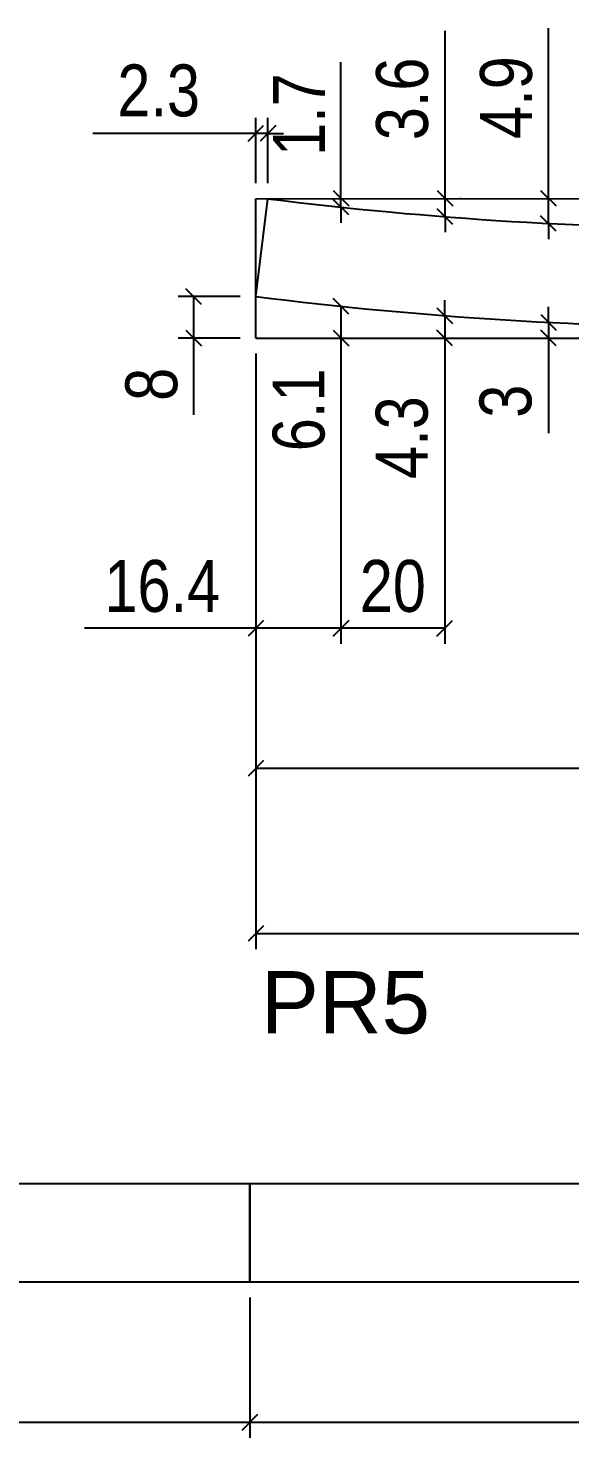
# Model space of a CAD drawing. Extents: x 5442 to 11695, y -218 to 3129.
# Drawn here: x 9282.9 to 9387.3, y 49.3 to 320.9 of the extents above; entities that cross this region are included whole.
import ezdxf

# ---------------------------------------------------------------- set-up
doc = ezdxf.new("R2010")
doc.units = 0
for name, color, linetype in [('5', 5, 'Continuous'), ('COTA', 241, 'Continuous'), ('Cotas', 1, 'Continuous'), ('Painéis', 200, 'Continuous')]:
    doc.layers.add(name, color=color, linetype=linetype)
doc.styles.add('COTA TECNICA-50', font='techl___.ttf', dxfattribs={"height": 10})
doc.styles.get("Standard").update_dxf_attribs({"font": 'arial.ttf'})
doc.dimstyles.new('COTA PAINEL-50', dxfattribs={"dimtxt": 10, "dimasz": 3, "dimexe": 3, "dimexo": 3, "dimgap": 3, "dimtad": 1, "dimdec": 1, "dimzin": 12, "dimdsep": 46, "dimtxsty": 'COTA TECNICA-50', "dimblk1": 'OBLIQUE', "dimblk2": 'OBLIQUE', "dimsah": 1, "dimcen": 0.9, "dimclrd": 4, "dimclre": 4, "dimclrt": 240, "dimadec": 1, "dimazin": 3, "dimtfac": 1, "dimtdec": 1, "dimtmove": 0, "dimatfit": 3, "dimfxl": 1, "dimtolj": 1, "dimtzin": 12, "dimarcsym": 0})

# ---------------------------------------------------------------- blocks, each defined once
blk = doc.blocks.new('_Oblique')
at = {"color": 0, "linetype": 'ByBlock', "lineweight": -2}
blk.add_line((-0.5, -0.5), (0.5, 0.5), dxfattribs=at)
blk = doc.blocks.new('*D1510')
at = {"layer": 'Cotas', "color": 4, "linetype": 'ByBlock', "lineweight": -2, "transparency": 16777216}
for p, q in [((9326.77, 258.19), (9326.77, 175.28)), ((9519.6, 258.19), (9519.6, 175.28)), ((9326.77, 178.28), (9519.6, 178.28))]:
    blk.add_line(p, q, dxfattribs=at)
at = {"layer": 'Defpoints', "color": 0, "linetype": 'ByBlock', "transparency": 16777216}
for p in [(9326.77, 261.19), (9519.6, 261.19), (9519.6, 178.28)]:
    blk.add_point(p, dxfattribs=at)
at = {"layer": 'Cotas', "color": 4, "linetype": 'ByBlock', "lineweight": -2, "transparency": 16777216, "xscale": 3, "yscale": 3, "zscale": 3, "rotation": 180}
blk.add_blockref('_Oblique', (9326.77, 178.28), dxfattribs=at)
at = {"layer": 'Cotas', "color": 4, "linetype": 'ByBlock', "lineweight": -2, "transparency": 16777216, "xscale": 3, "yscale": 3, "zscale": 3}
blk.add_blockref('_Oblique', (9519.6, 178.28), dxfattribs=at)
at = {"layer": 'Cotas', "color": 240, "linetype": 'ByBlock', "transparency": 16777216, "insert": (9423.18, 186.38), "char_height": 10, "attachment_point": 5, "style": 'COTA TECNICA-50'}
blk.add_mtext('\\A1;192.8', dxfattribs=at)
blk = doc.blocks.new('*D1511')
at = {"layer": 'Cotas', "color": 4, "linetype": 'ByBlock', "lineweight": -2, "transparency": 16777216}
for p, q in [((9326.77, 258.19), (9326.77, 143.45)), ((9519.6, 258.19), (9519.6, 143.45)), ((9326.77, 146.45), (9519.6, 146.45))]:
    blk.add_line(p, q, dxfattribs=at)
at = {"layer": 'Defpoints', "color": 0, "linetype": 'ByBlock', "transparency": 16777216}
for p in [(9326.77, 261.19), (9519.6, 261.19), (9519.6, 146.45)]:
    blk.add_point(p, dxfattribs=at)
at = {"layer": 'Cotas', "color": 4, "linetype": 'ByBlock', "lineweight": -2, "transparency": 16777216, "xscale": 3, "yscale": 3, "zscale": 3, "rotation": 180}
blk.add_blockref('_Oblique', (9326.77, 146.45), dxfattribs=at)
at = {"layer": 'Cotas', "color": 4, "linetype": 'ByBlock', "lineweight": -2, "transparency": 16777216, "xscale": 3, "yscale": 3, "zscale": 3}
blk.add_blockref('_Oblique', (9519.6, 146.45), dxfattribs=at)
at = {"layer": 'Cotas', "color": 240, "linetype": 'ByBlock', "transparency": 16777216, "insert": (9423.18, 154.67), "char_height": 10, "attachment_point": 5, "style": 'COTA TECNICA-50'}
blk.add_mtext('\\A1;3x', dxfattribs=at)
blk = doc.blocks.new('*D1180')
at = {"layer": 'Cotas', "color": 4, "linetype": 'ByBlock', "lineweight": -2, "transparency": 16777216}
for p, q in [((9326.77, 258.19), (9326.77, 202.26)), ((9343.18, 258.19), (9343.18, 202.26)), ((9326.77, 205.26), (9293.72, 205.26)), ((9343.18, 205.26), (9326.77, 205.26))]:
    blk.add_line(p, q, dxfattribs=at)
at = {"layer": 'Defpoints', "color": 0, "linetype": 'ByBlock', "transparency": 16777216}
for p in [(9326.77, 261.19), (9343.18, 261.19), (9326.77, 205.26)]:
    blk.add_point(p, dxfattribs=at)
at = {"layer": 'Cotas', "color": 4, "linetype": 'ByBlock', "lineweight": -2, "transparency": 16777216, "xscale": 3, "yscale": 3, "zscale": 3, "rotation": 180}
blk.add_blockref('_Oblique', (9326.77, 205.26), dxfattribs=at)
at = {"layer": 'Cotas', "color": 4, "linetype": 'ByBlock', "lineweight": -2, "transparency": 16777216, "xscale": 3, "yscale": 3, "zscale": 3}
blk.add_blockref('_Oblique', (9343.18, 205.26), dxfattribs=at)
at = {"layer": 'Cotas', "color": 240, "linetype": 'ByBlock', "transparency": 16777216, "insert": (9308.74, 213.36), "char_height": 10, "attachment_point": 5, "style": 'COTA TECNICA-50'}
blk.add_mtext('\\A1;16.4', dxfattribs=at)
blk = doc.blocks.new('*D1181')
at = {"layer": 'Cotas', "color": 4, "linetype": 'ByBlock', "lineweight": -2, "transparency": 16777216}
for p, q in [((9343.18, 258.19), (9343.18, 202.26)), ((9363.18, 258.19), (9363.18, 202.26)), ((9363.18, 205.26), (9343.18, 205.26))]:
    blk.add_line(p, q, dxfattribs=at)
at = {"layer": 'Defpoints', "color": 0, "linetype": 'ByBlock', "transparency": 16777216}
for p in [(9343.18, 261.19), (9363.18, 261.19), (9343.18, 205.26)]:
    blk.add_point(p, dxfattribs=at)
at = {"layer": 'Cotas', "color": 4, "linetype": 'ByBlock', "lineweight": -2, "transparency": 16777216, "xscale": 3, "yscale": 3, "zscale": 3, "rotation": 180}
blk.add_blockref('_Oblique', (9343.18, 205.26), dxfattribs=at)
at = {"layer": 'Cotas', "color": 4, "linetype": 'ByBlock', "lineweight": -2, "transparency": 16777216, "xscale": 3, "yscale": 3, "zscale": 3}
blk.add_blockref('_Oblique', (9363.18, 205.26), dxfattribs=at)
at = {"layer": 'Cotas', "color": 240, "linetype": 'ByBlock', "transparency": 16777216, "insert": (9353.18, 213.36), "char_height": 10, "attachment_point": 5, "style": 'COTA TECNICA-50'}
blk.add_mtext('\\A1;20', dxfattribs=at)
blk = doc.blocks.new('*D1184')
at = {"layer": 'Cotas', "color": 4, "linetype": 'ByBlock', "lineweight": -2, "transparency": 16777216}
for p, q in [((9343.18, 267.32), (9343.18, 261.19)), ((9346.18, 267.32), (9346.18, 267.32)), ((9343.18, 261.19), (9343.18, 236.52)), ((9346.18, 261.19), (9346.18, 261.19))]:
    blk.add_line(p, q, dxfattribs=at)
at = {"layer": 'Defpoints', "color": 0, "linetype": 'ByBlock', "transparency": 16777216}
for p in [(9343.18, 267.32), (9343.18, 261.19), (9343.18, 261.19)]:
    blk.add_point(p, dxfattribs=at)
at = {"layer": 'Cotas', "color": 4, "linetype": 'ByBlock', "lineweight": -2, "transparency": 16777216, "xscale": 3, "yscale": 3, "zscale": 3}
for p, rotation in [((9343.18, 267.32), 90), ((9343.18, 261.19), 270)]:
    blk.add_blockref('_Oblique', p, dxfattribs=dict(at, rotation=rotation))
at = {"layer": 'Cotas', "color": 240, "linetype": 'ByBlock', "transparency": 16777216, "insert": (9335.08, 247.35), "char_height": 10, "attachment_point": 5, "rotation": 90, "style": 'COTA TECNICA-50'}
blk.add_mtext('\\A1;6.1', dxfattribs=at)
blk = doc.blocks.new('*D1185')
at = {"layer": 'Cotas', "color": 4, "linetype": 'ByBlock', "lineweight": -2, "transparency": 16777216}
for p, q in [((9363.18, 265.51), (9363.18, 268.51)), ((9363.18, 265.51), (9363.18, 261.19)), ((9366.18, 265.51), (9366.18, 265.51)), ((9363.18, 261.19), (9363.18, 228.83)), ((9366.18, 261.19), (9366.18, 261.19))]:
    blk.add_line(p, q, dxfattribs=at)
at = {"layer": 'Defpoints', "color": 0, "linetype": 'ByBlock', "transparency": 16777216}
for p in [(9363.18, 265.51), (9363.18, 261.19), (9363.18, 261.19)]:
    blk.add_point(p, dxfattribs=at)
at = {"layer": 'Cotas', "color": 4, "linetype": 'ByBlock', "lineweight": -2, "transparency": 16777216, "xscale": 3, "yscale": 3, "zscale": 3}
for p, rotation in [((9363.18, 265.51), 270), ((9363.18, 261.19), 90)]:
    blk.add_blockref('_Oblique', p, dxfattribs=dict(at, rotation=rotation))
at = {"layer": 'Cotas', "color": 240, "linetype": 'ByBlock', "transparency": 16777216, "insert": (9354.96, 242.01), "char_height": 10, "attachment_point": 5, "rotation": 90, "style": 'COTA TECNICA-50'}
blk.add_mtext('\\A1;4.3', dxfattribs=at)
blk = doc.blocks.new('*D1186')
at = {"layer": 'Cotas', "color": 4, "linetype": 'ByBlock', "lineweight": -2, "transparency": 16777216}
for p, q in [((9383.18, 264.22), (9383.18, 267.22)), ((9383.18, 264.22), (9383.18, 261.19)), ((9386.18, 264.22), (9386.18, 264.22)), ((9383.18, 261.19), (9383.18, 242.86)), ((9386.18, 261.19), (9386.18, 261.19))]:
    blk.add_line(p, q, dxfattribs=at)
at = {"layer": 'Defpoints', "color": 0, "linetype": 'ByBlock', "transparency": 16777216}
for p in [(9383.18, 264.22), (9383.18, 261.19), (9383.18, 261.19)]:
    blk.add_point(p, dxfattribs=at)
at = {"layer": 'Cotas', "color": 4, "linetype": 'ByBlock', "lineweight": -2, "transparency": 16777216, "xscale": 3, "yscale": 3, "zscale": 3}
for p, rotation in [((9383.18, 264.22), 270), ((9383.18, 261.19), 90)]:
    blk.add_blockref('_Oblique', p, dxfattribs=dict(at, rotation=rotation))
at = {"layer": 'Cotas', "color": 240, "linetype": 'ByBlock', "transparency": 16777216, "insert": (9374.96, 249.03), "char_height": 10, "attachment_point": 5, "rotation": 90, "style": 'COTA TECNICA-50'}
blk.add_mtext('\\A1;3', dxfattribs=at)
blk = doc.blocks.new('*D1513')
at = {"layer": 'Cotas', "color": 4, "linetype": 'ByBlock', "lineweight": -2, "transparency": 16777216}
for p, q in [((9323.77, 269.19), (9311.79, 269.19)), ((9314.79, 269.19), (9314.79, 261.19)), ((9323.77, 261.19), (9311.79, 261.19)), ((9314.79, 261.19), (9314.79, 246.37))]:
    blk.add_line(p, q, dxfattribs=at)
at = {"layer": 'Defpoints', "color": 0, "linetype": 'ByBlock', "transparency": 16777216}
for p in [(9326.77, 269.19), (9314.79, 261.19), (9326.77, 261.19)]:
    blk.add_point(p, dxfattribs=at)
at = {"layer": 'Cotas', "color": 4, "linetype": 'ByBlock', "lineweight": -2, "transparency": 16777216, "xscale": 3, "yscale": 3, "zscale": 3}
for p, rotation in [((9314.79, 269.19), 90), ((9314.79, 261.19), 270)]:
    blk.add_blockref('_Oblique', p, dxfattribs=dict(at, rotation=rotation))
at = {"layer": 'Cotas', "color": 240, "linetype": 'ByBlock', "transparency": 16777216, "insert": (9306.69, 252.28), "char_height": 10, "attachment_point": 5, "rotation": 90, "style": 'COTA TECNICA-50'}
blk.add_mtext('\\A1;8', dxfattribs=at)
blk = doc.blocks.new('*D1514')
at = {"layer": 'Cotas', "color": 4, "linetype": 'ByBlock', "lineweight": -2, "transparency": 16777216}
for p, q in [((9326.77, 291.03), (9326.77, 303.63)), ((9329.1, 291.03), (9329.1, 303.63)), ((9326.77, 300.63), (9295.34, 300.63)), ((9329.1, 300.63), (9326.77, 300.63)), ((9329.1, 300.63), (9332.1, 300.63))]:
    blk.add_line(p, q, dxfattribs=at)
at = {"layer": 'Defpoints', "color": 0, "linetype": 'ByBlock', "transparency": 16777216}
for p in [(9329.1, 300.63), (9326.77, 288.03), (9329.1, 288.03)]:
    blk.add_point(p, dxfattribs=at)
at = {"layer": 'Cotas', "color": 4, "linetype": 'ByBlock', "lineweight": -2, "transparency": 16777216, "xscale": 3, "yscale": 3, "zscale": 3}
blk.add_blockref('_Oblique', (9326.77, 300.63), dxfattribs=at)
at = {"layer": 'Cotas', "color": 4, "linetype": 'ByBlock', "lineweight": -2, "transparency": 16777216, "xscale": 3, "yscale": 3, "zscale": 3, "rotation": 180}
blk.add_blockref('_Oblique', (9329.1, 300.63), dxfattribs=at)
at = {"layer": 'Cotas', "color": 240, "linetype": 'ByBlock', "transparency": 16777216, "insert": (9308.05, 308.85), "char_height": 10, "attachment_point": 5, "style": 'COTA TECNICA-50'}
blk.add_mtext('\\A1;2.3', dxfattribs=at)
blk = doc.blocks.new('*D1193')
at = {"layer": 'Cotas', "color": 4, "linetype": 'ByBlock', "lineweight": -2, "transparency": 16777216}
for p, q in [((9343.18, 288.16), (9343.18, 314.36)), ((9343.18, 286.42), (9343.18, 288.16)), ((9346.18, 288.16), (9346.18, 288.16)), ((9343.18, 286.42), (9343.18, 283.42)), ((9346.18, 286.42), (9346.18, 286.42))]:
    blk.add_line(p, q, dxfattribs=at)
at = {"layer": 'Defpoints', "color": 0, "linetype": 'ByBlock', "transparency": 16777216}
for p in [(9343.18, 288.16), (9343.18, 288.16), (9343.18, 286.42)]:
    blk.add_point(p, dxfattribs=at)
at = {"layer": 'Cotas', "color": 4, "linetype": 'ByBlock', "lineweight": -2, "transparency": 16777216, "xscale": 3, "yscale": 3, "zscale": 3}
for p, rotation in [((9343.18, 288.16), 270), ((9343.18, 286.42), 90)]:
    blk.add_blockref('_Oblique', p, dxfattribs=dict(at, rotation=rotation))
at = {"layer": 'Cotas', "color": 240, "linetype": 'ByBlock', "transparency": 16777216, "insert": (9335.11, 304.26), "char_height": 10, "attachment_point": 5, "rotation": 90, "style": 'COTA TECNICA-50'}
blk.add_mtext('\\A1;1.7', dxfattribs=at)
blk = doc.blocks.new('*D1194')
at = {"layer": 'Cotas', "color": 4, "linetype": 'ByBlock', "lineweight": -2, "transparency": 16777216}
for p, q in [((9363.24, 288.16), (9363.24, 320.41)), ((9363.24, 284.58), (9363.24, 288.16)), ((9366.18, 288.16), (9366.24, 288.16)), ((9363.24, 284.58), (9363.24, 281.58)), ((9366.24, 284.58), (9366.24, 284.58))]:
    blk.add_line(p, q, dxfattribs=at)
at = {"layer": 'Defpoints', "color": 0, "linetype": 'ByBlock', "transparency": 16777216}
for p in [(9363.18, 288.16), (9363.24, 288.16), (9363.24, 284.58)]:
    blk.add_point(p, dxfattribs=at)
at = {"layer": 'Cotas', "color": 4, "linetype": 'ByBlock', "lineweight": -2, "transparency": 16777216, "xscale": 3, "yscale": 3, "zscale": 3}
for p, rotation in [((9363.24, 288.16), 270), ((9363.24, 284.58), 90)]:
    blk.add_blockref('_Oblique', p, dxfattribs=dict(at, rotation=rotation))
at = {"layer": 'Cotas', "color": 240, "linetype": 'ByBlock', "transparency": 16777216, "insert": (9355.02, 307.29), "char_height": 10, "attachment_point": 5, "rotation": 90, "style": 'COTA TECNICA-50'}
blk.add_mtext('\\A1;3.6', dxfattribs=at)
blk = doc.blocks.new('*D1195')
at = {"layer": 'Cotas', "color": 4, "linetype": 'ByBlock', "lineweight": -2, "transparency": 16777216}
for p, q in [((9383.17, 288.16), (9383.17, 320.91)), ((9380.18, 288.16), (9380.17, 288.16)), ((9383.17, 283.28), (9383.17, 288.16)), ((9383.17, 283.28), (9383.17, 280.28)), ((9386.17, 283.28), (9386.17, 283.28))]:
    blk.add_line(p, q, dxfattribs=at)
at = {"layer": 'Defpoints', "color": 0, "linetype": 'ByBlock', "transparency": 16777216}
for p in [(9383.17, 288.16), (9383.18, 288.16), (9383.17, 283.28)]:
    blk.add_point(p, dxfattribs=at)
at = {"layer": 'Cotas', "color": 4, "linetype": 'ByBlock', "lineweight": -2, "transparency": 16777216, "xscale": 3, "yscale": 3, "zscale": 3}
for p, rotation in [((9383.17, 288.16), 270), ((9383.17, 283.28), 90)]:
    blk.add_blockref('_Oblique', p, dxfattribs=dict(at, rotation=rotation))
at = {"layer": 'Cotas', "color": 240, "linetype": 'ByBlock', "transparency": 16777216, "insert": (9375.06, 307.54), "char_height": 10, "attachment_point": 5, "rotation": 90, "style": 'COTA TECNICA-50'}
blk.add_mtext('\\A1;4.9', dxfattribs=at)
blk = doc.blocks.new('*D1525')
at = {"layer": 'COTA', "color": 4, "linetype": 'ByBlock', "lineweight": -2, "transparency": 16777216}
for p, q in [((9203.62, 76.28), (9203.62, 49.25)), ((9325.62, 76.28), (9325.62, 49.25)), ((9203.62, 52.25), (9325.62, 52.25))]:
    blk.add_line(p, q, dxfattribs=at)
at = {"layer": 'Defpoints', "color": 0, "linetype": 'ByBlock', "transparency": 16777216}
for p in [(9203.62, 79.28), (9325.62, 79.28), (9325.62, 52.25)]:
    blk.add_point(p, dxfattribs=at)
at = {"layer": 'COTA', "color": 4, "linetype": 'ByBlock', "lineweight": -2, "transparency": 16777216, "xscale": 3, "yscale": 3, "zscale": 3, "rotation": 180}
blk.add_blockref('_Oblique', (9203.62, 52.25), dxfattribs=at)
at = {"layer": 'COTA', "color": 4, "linetype": 'ByBlock', "lineweight": -2, "transparency": 16777216, "xscale": 3, "yscale": 3, "zscale": 3}
blk.add_blockref('_Oblique', (9325.62, 52.25), dxfattribs=at)
at = {"layer": 'COTA', "color": 240, "linetype": 'ByBlock', "transparency": 16777216, "insert": (9264.62, 60.31), "char_height": 10, "attachment_point": 5, "style": 'COTA TECNICA-50'}
blk.add_mtext('\\A1;122', dxfattribs=at)
blk = doc.blocks.new('*D1526')
at = {"layer": 'COTA', "color": 4, "linetype": 'ByBlock', "lineweight": -2, "transparency": 16777216}
for p, q in [((9325.62, 76.28), (9325.62, 49.25)), ((9510.62, 76.28), (9510.62, 49.25)), ((9325.62, 52.25), (9510.62, 52.25))]:
    blk.add_line(p, q, dxfattribs=at)
at = {"layer": 'Defpoints', "color": 0, "linetype": 'ByBlock', "transparency": 16777216}
for p in [(9325.62, 79.28), (9510.62, 79.28), (9510.62, 52.25)]:
    blk.add_point(p, dxfattribs=at)
at = {"layer": 'COTA', "color": 4, "linetype": 'ByBlock', "lineweight": -2, "transparency": 16777216, "xscale": 3, "yscale": 3, "zscale": 3, "rotation": 180}
blk.add_blockref('_Oblique', (9325.62, 52.25), dxfattribs=at)
at = {"layer": 'COTA', "color": 4, "linetype": 'ByBlock', "lineweight": -2, "transparency": 16777216, "xscale": 3, "yscale": 3, "zscale": 3}
blk.add_blockref('_Oblique', (9510.62, 52.25), dxfattribs=at)
at = {"layer": 'COTA', "color": 240, "linetype": 'ByBlock', "transparency": 16777216, "insert": (9418.12, 60.39), "char_height": 10, "attachment_point": 5, "style": 'COTA TECNICA-50'}
blk.add_mtext('\\A1;185', dxfattribs=at)

msp = doc.modelspace()

# ---------------------------------------------------------------- linework, layer by layer
at = {"linetype": 'Continuous'}
msp.add_line((9326.77, 269.19), (9329.1, 288.03), dxfattribs=at)
for centre, radius, start, end in [((9422.63, 1042.85), 760.59, 262.93667, 277.14449), ((9423.18, 1040.66), 777.47, 262.87609, 277.12391)]:
    msp.add_arc(centre, radius, start, end, dxfattribs=at)
at = {"layer": 'Painéis', "linetype": 'ByBlock'}
for p, q in [((9326.77, 288.03), (9519.6, 288.16)), ((9326.77, 261.19), (9326.77, 288.03)), ((9326.77, 261.19), (9519.6, 261.19))]:
    msp.add_line(p, q, dxfattribs=at)
at = {"layer": 'Painéis', "linetype": 'Continuous'}
for points in [[(9203.62, 98.28), (9325.62, 98.28), (9325.62, 79.28), (9203.62, 79.28)], [(9325.62, 98.28), (9510.62, 98.28), (9510.62, 79.28), (9325.62, 79.28)]]:
    msp.add_lwpolyline(points, close=True, dxfattribs=at)

# ---------------------------------------------------------------- texts
at = {"layer": '5', "linetype": 'Continuous'}
msp.add_text('PR5', height=12, rotation=0, dxfattribs=at).set_placement((9327.74, 127.19))

# ---------------------------------------------------------------- dimensions: what is measured, and where the dimension line sits
at = {"layer": 'COTA', "linetype": 'ByBlock'}
for p1, p2, picture, middle in [((9203.62, 79.28), (9325.62, 79.28), '*D1525', (9264.62, 60.31)), ((9325.62, 79.28), (9510.62, 79.28), '*D1526', (9418.12, 60.39))]:
    dim = msp.add_aligned_dim(p1=p1, p2=p2, distance=-27.03, dimstyle='COTA PAINEL-50', override={"dimarcsym": 1}, dxfattribs=at)
    dim.commit()
    dim.dimension.update_dxf_attribs({"geometry": picture, "text_midpoint": middle})
at = {"layer": 'Cotas', "linetype": 'ByBlock'}
for base, p1, p2, angle, picture, middle in [((9383.17, 288.16), (9383.17, 283.28), (9383.18, 288.16), 270, '*D1195', (9375.06, 307.54)), ((9363.24, 288.16), (9363.24, 284.58), (9363.18, 288.16), 270, '*D1194', (9355.02, 307.29)), ((9343.18, 288.16), (9343.18, 286.42), (9343.18, 288.16), 270, '*D1193', (9335.11, 304.26)), ((9314.79, 261.19), (9326.77, 269.19), (9326.77, 261.19), 90, '*D1513', (9306.69, 252.28)), ((9343.18, 261.19), (9343.18, 267.32), (9343.18, 261.19), 90, '*D1184', (9335.08, 247.35)), ((9363.18, 261.19), (9363.18, 265.51), (9363.18, 261.19), 90, '*D1185', (9354.96, 242.01)), ((9383.18, 261.19), (9383.18, 264.22), (9383.18, 261.19), 90, '*D1186', (9374.96, 249.03))]:
    dim = msp.add_linear_dim(base=base, p1=p1, p2=p2, angle=angle, dimstyle='COTA PAINEL-50', override={"dimarcsym": 1}, dxfattribs=at)
    dim.commit()
    dim.dimension.update_dxf_attribs({"geometry": picture, "text_midpoint": middle})
for base, p1, p2, picture, middle in [((9329.1, 300.63), (9326.77, 288.03), (9329.1, 288.03), '*D1514', (9308.05, 300.63)), ((9343.18, 205.26), (9363.18, 261.19), (9343.18, 261.19), '*D1181', (9353.18, 205.26))]:
    dim = msp.add_linear_dim(base=base, p1=p1, p2=p2, dimstyle='COTA PAINEL-50', override={"dimarcsym": 1}, dxfattribs=at)
    dim.commit()
    dim.dimension.update_dxf_attribs({"geometry": picture, "text_midpoint": middle, "dimtype": 160})
for base, p1, p2, picture, middle in [((9326.77, 205.26), (9343.18, 261.19), (9326.77, 261.19), '*D1180', (9308.74, 213.36)), ((9519.6, 178.28), (9326.77, 261.19), (9519.6, 261.19), '*D1510', (9423.18, 186.38))]:
    dim = msp.add_linear_dim(base=base, p1=p1, p2=p2, dimstyle='COTA PAINEL-50', override={"dimarcsym": 1}, dxfattribs=at)
    dim.commit()
    dim.dimension.update_dxf_attribs({"geometry": picture, "text_midpoint": middle})
dim = msp.add_linear_dim(base=(9519.6, 146.45), p1=(9326.77, 261.19), p2=(9519.6, 261.19), text='3x', dimstyle='COTA PAINEL-50', override={"dimarcsym": 1}, dxfattribs=at)
dim.commit()
dim.dimension.update_dxf_attribs({"geometry": '*D1511', "text_midpoint": (9423.18, 154.67)})

doc.saveas('drawing.dxf')
